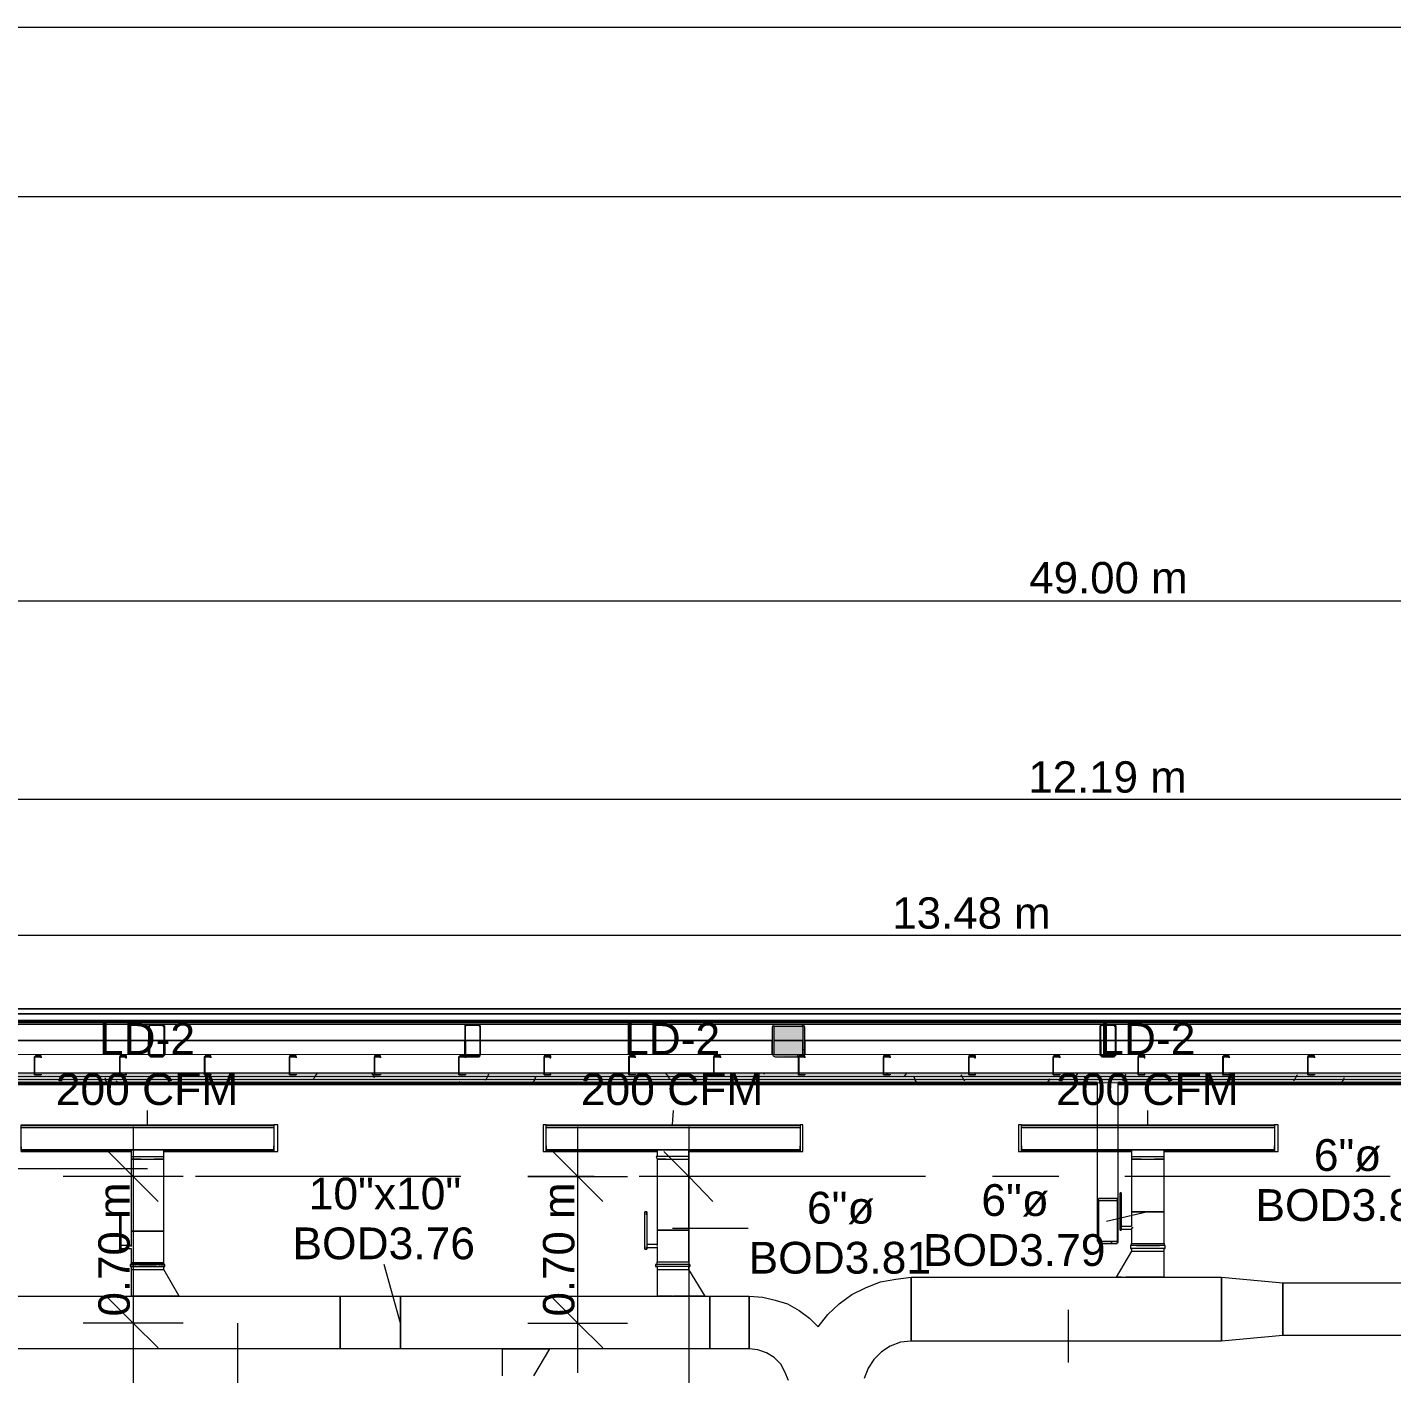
# Model space of a CAD drawing. Header units: metres. Extents: x -2 to 237, y -8 to 52.
# Drawn here: x 26.19 to 32.71, y 45.7 to 52.14 of the extents above; entities that cross this region are included whole.
import ezdxf

# ---------------------------------------------------------------- set-up
doc = ezdxf.new("R2010")
doc.units = ezdxf.units.M
doc.layers.add('HVAC - Ductos', color=5, linetype='Continuous', lineweight=0)
doc.layers.add('PDF4_Text', color=7, linetype='Continuous', lineweight=0)
doc.layers.add('PDF4_Geometry', color=7, linetype='Continuous', lineweight=0, true_color=0xaaaaaa)
doc.layers.add('PDF4_Solid Fills', color=7, linetype='Continuous', lineweight=0, true_color=0xffffff)
doc.styles.add('PDF Helvetica', font='')
doc.styles.get('PDF Helvetica').set_extended_font_data('Helvetica')

msp = doc.modelspace()

# ---------------------------------------------------------------- hatches: boundary and pattern name
at = {"layer": 'PDF4_Solid Fills', "lineweight": 0, "transparency": 33554559}
h = msp.add_hatch(color=256, dxfattribs=at)
h.paths.add_polyline_path([(26.7789, 47.2172), (26.8385, 47.2126), (26.8385, 47.2172)])
h.paths.add_polyline_path([(26.7743, 47.2217), (26.7789, 47.2172), (26.7789, 47.2217)])
h.paths.add_polyline_path([(26.7743, 47.3638), (26.7698, 47.3638), (26.7698, 47.2217)])
h.paths.add_polyline_path([(26.8431, 47.2217), (26.8385, 47.2217), (26.8431, 47.2172)])
h.paths.add_polyline_path([(26.7743, 47.3684), (26.8385, 47.3638), (26.8431, 47.3592), (26.8431, 47.2217), (26.8477, 47.3632), (26.8477, 47.3638), (26.8431, 47.3684)])
h = msp.add_hatch(color=256, dxfattribs=at)
h.paths.add_polyline_path([(28.3504, 47.2217), (28.355, 47.2172), (28.355, 47.2217)])
h.paths.add_polyline_path([(28.2909, 47.2172), (28.3504, 47.2126), (28.3504, 47.2172)])
h.paths.add_polyline_path([(28.2863, 47.2217), (28.2909, 47.2172), (28.2909, 47.2217)])
h.paths.add_polyline_path([(28.355, 47.3592), (28.355, 47.3684), (28.2817, 47.3684), (28.2817, 47.2217), (28.2863, 47.3638), (28.3504, 47.3638)])
for points in [[(29.9082, 47.3638), (29.9036, 47.3684), (29.757, 47.3684), (29.7524, 47.3592), (29.7524, 47.2263), (29.757, 47.2263), (29.757, 47.2172), (29.7662, 47.2172), (29.8853, 47.2126), (29.8853, 47.2172), (29.9036, 47.2217)], [(4.613, 47.121), (56.1701, 47.121), (56.3746, 47.1164), (56.3763, 47.1164), (56.3763, 47.1347), (18.1105, 47.1393), (4.613, 47.1393)], [(4.613, 47.1072), (56.1701, 47.1072), (56.3759, 47.1026), (56.3763, 47.1026), (56.3763, 47.121), (4.613, 47.121)], [(56.1701, 47.0889), (56.3763, 47.0843), (56.3763, 47.1072), (4.613, 47.1072), (4.613, 47.0889)]]:
    msp.add_hatch(color=256, dxfattribs=at).paths.add_polyline_path(points)
h = msp.add_hatch(color=256, dxfattribs=at)
h.paths.add_polyline_path([(31.3285, 47.2172), (31.388, 47.2126), (31.388, 47.2172)])
h.paths.add_polyline_path([(31.324, 47.2217), (31.3285, 47.2172), (31.3285, 47.2217)])
h.paths.add_polyline_path([(31.324, 47.3638), (31.3194, 47.3638), (31.3194, 47.2217)])
h.paths.add_polyline_path([(31.3926, 47.2217), (31.388, 47.2217), (31.3926, 47.2172)])
h.paths.add_polyline_path([(31.324, 47.3684), (31.388, 47.3638), (31.3926, 47.3592), (31.3926, 47.2217), (31.3972, 47.3638), (31.3926, 47.3684)])
h = msp.add_hatch(color=256, dxfattribs=at)
h.paths.add_polyline_path([(27.0676, 47.2126), (27.0676, 47.2172), (27.0401, 47.2172)])
h.paths.add_polyline_path([(27.0401, 47.2126), (27.0355, 47.2126), (27.0355, 47.1256), (27.0355, 47.1256)])
h = msp.add_hatch(color=256, dxfattribs=at)
h.paths.add_polyline_path([(29.0972, 47.2126), (29.0972, 47.2172), (29.0697, 47.2172)])
h.paths.add_polyline_path([(29.0697, 47.2126), (29.0652, 47.2126), (29.0652, 47.1256), (29.0652, 47.1256)])
h = msp.add_hatch(color=256, dxfattribs=at)
h.paths.add_polyline_path([(29.9082, 47.2126), (29.9082, 47.2172), (29.8853, 47.2172)])
h.paths.add_polyline_path([(29.8807, 47.2126), (29.8761, 47.2126), (29.8761, 47.1256), (29.8761, 47.1256)])
h = msp.add_hatch(color=256, dxfattribs=at)
h.paths.add_polyline_path([(31.9378, 47.2126), (31.9378, 47.2172), (31.9104, 47.2172)])
h.paths.add_polyline_path([(31.9104, 47.2126), (31.9058, 47.2126), (31.9058, 47.1256), (31.9058, 47.1256)])
h = msp.add_hatch(color=256, dxfattribs=at)
h.paths.add_polyline_path([(31.4018, 46.5253), (31.4064, 46.5208), (31.4064, 46.5253)])
h.paths.add_polyline_path([(31.3148, 46.5208), (31.3148, 46.5345), (31.3102, 46.5345), (31.3056, 46.5253)])
h.paths.add_polyline_path([(31.3148, 46.3238), (31.4018, 46.3192), (31.4018, 46.3238), (31.4064, 46.3284), (31.3194, 46.3284)])
h.paths.add_polyline_path([(31.3102, 46.3284), (31.3148, 46.3238), (31.3148, 46.3284)])
h.paths.add_polyline_path([(31.3148, 46.5162), (31.3056, 46.5162), (31.3056, 46.333), (31.3148, 46.333)])
h.paths.add_polyline_path([(31.4018, 46.5162), (31.4018, 46.333), (31.4064, 46.5162)])
h.paths.add_polyline_path([(31.3972, 46.5299), (31.4064, 46.5345), (31.3194, 46.5345), (31.3194, 46.5253)])

# ---------------------------------------------------------------- linework, layer by layer
at = {"layer": 'HVAC - Ductos', "color": 252, "lineweight": 0, "true_color": 0x939598}
for points in [[(6.6289, 49.3935), (56.0876, 49.3935)], [(6.6289, 48.445), (16.0625, 48.445), (25.2579, 48.445), (37.4404, 48.445), (46.6541, 48.445), (56.0876, 48.445)], [(6.6289, 47.7945), (8.1775, 47.7945), (16.0625, 47.7945), (17.5745, 47.7945), (19.4071, 47.7945), (21.7666, 47.7945), (23.9658, 47.7945), (37.4404, 47.7945), (40.9637, 47.7945), (43.1582, 47.7945), (45.3574, 47.7945), (46.6541, 47.7945), (47.8727, 47.7945), (49.9986, 47.7945), (52.3582, 47.7945), (54.5528, 47.7945), (56.0876, 47.7945)]]:
    msp.add_lwpolyline(points, dxfattribs=at)
at = {"layer": 'HVAC - Ductos', "lineweight": 0}
for points in [[(26.7652, 46.6765), (25.9038, 46.6765), (25.6885, 47.208)], [(26.7652, 46.8873), (26.7652, 46.956)], [(29.2759, 46.8873), (29.2805, 46.956)], [(31.5484, 46.8873), (31.5484, 46.956)], [(26.1604, 46.8552), (26.1604, 46.8644), (26.1604, 46.8828), (26.1604, 46.8873), (27.3699, 46.8873), (27.3699, 46.8828), (27.3699, 46.8644), (27.3699, 46.8552)], [(27.3699, 46.8828), (26.1604, 46.8828)], [(26.6965, 46.8782), (26.6965, 45.9389), (26.6965, 43.2861)], [(27.3699, 46.869), (27.3699, 46.8644), (27.3699, 46.8598)], [(28.6712, 46.8552), (28.6712, 46.8644), (28.6712, 46.8828), (28.6712, 46.8873), (29.8853, 46.8873), (29.8853, 46.8828), (29.8853, 46.8644), (29.8853, 46.8552)], [(29.8853, 46.8828), (28.6712, 46.8828)], [(28.6712, 46.8598), (28.6712, 46.8644), (28.6712, 46.869)], [(28.8223, 45.7007), (28.8223, 46.8782)], [(29.3538, 46.8782), (29.3538, 43.2861)], [(29.8853, 46.869), (29.8853, 46.8644), (29.8853, 46.8598)], [(30.9436, 46.8552), (30.9436, 46.8644), (30.9436, 46.8828), (30.9436, 46.8873), (32.1532, 46.8873), (32.1532, 46.8828), (32.1532, 46.8644), (32.1532, 46.8552)], [(32.1532, 46.8828), (30.9436, 46.8828)], [(30.9436, 46.8598), (30.9436, 46.8644), (30.9436, 46.869)], [(32.1532, 46.869), (32.1532, 46.8644), (32.1532, 46.8598)], [(26.1604, 46.782), (26.1604, 46.759), (26.1604, 46.7636), (26.6873, 46.7636)], [(27.3699, 46.782), (27.3699, 46.759), (27.3699, 46.7636), (26.8431, 46.7636)], [(27.3699, 46.8323), (27.3699, 46.8232)], [(27.3699, 46.8186), (27.3699, 46.814)], [(27.3699, 46.7728), (27.3699, 46.7774), (27.3699, 46.7866), (27.3699, 46.782), (27.3699, 46.7774)], [(28.6712, 46.8232), (28.6712, 46.8323)], [(28.6712, 46.814), (28.6712, 46.8186)], [(28.6712, 46.7728), (28.6712, 46.7774), (28.6712, 46.7866), (28.6712, 46.782), (28.6712, 46.7774)], [(28.6712, 46.782), (28.6712, 46.759), (28.6712, 46.7636), (29.2026, 46.7636)], [(29.8853, 46.782), (29.8853, 46.759), (29.8853, 46.7636), (29.3538, 46.7636)], [(29.8853, 46.8323), (29.8853, 46.8232)], [(29.8853, 46.8186), (29.8853, 46.814)], [(29.8853, 46.7728), (29.8853, 46.7774), (29.8853, 46.7866), (29.8853, 46.782), (29.8853, 46.7774)], [(30.9436, 46.8232), (30.9436, 46.8323)], [(30.9436, 46.814), (30.9436, 46.8186)], [(30.9436, 46.7728), (30.9436, 46.7774), (30.9436, 46.7866), (30.9436, 46.782), (30.9436, 46.7774)], [(30.9436, 46.782), (30.9436, 46.759), (30.9436, 46.7636), (31.4705, 46.7636)], [(32.1532, 46.782), (32.1532, 46.759), (32.1532, 46.7636), (31.6263, 46.7636)], [(32.1532, 46.8323), (32.1532, 46.8232)], [(32.1532, 46.8186), (32.1532, 46.814)], [(32.1532, 46.7728), (32.1532, 46.7774), (32.1532, 46.7866), (32.1532, 46.782), (32.1532, 46.7774)], [(26.1604, 46.759), (26.6873, 46.759)], [(26.8156, 46.5208), (26.6965, 46.6399), (26.5774, 46.759)], [(26.7331, 46.7224), (26.7285, 46.7224), (26.7102, 46.7224), (26.701, 46.7224), (26.6965, 46.7224), (26.6919, 46.7224), (26.6873, 46.7224), (26.6965, 46.7224), (26.7102, 46.7224), (26.7377, 46.7224), (26.7652, 46.7224), (26.7927, 46.7224), (26.8201, 46.7224), (26.8339, 46.7224), (26.8431, 46.7224), (26.8431, 46.7361), (26.8431, 46.7682), (26.8385, 46.7682), (26.8293, 46.7682), (26.8201, 46.7682), (26.8019, 46.7682), (26.7835, 46.7682), (26.7652, 46.7682), (26.7469, 46.7682), (26.7285, 46.7682), (26.7102, 46.7682), (26.701, 46.7682), (26.6919, 46.7682), (26.6873, 46.7682), (26.6873, 46.7361), (26.6873, 46.7224), (26.6873, 46.3788), (26.6919, 46.3788), (26.701, 46.3788), (26.7102, 46.3788), (26.7285, 46.3788), (26.7469, 46.3788), (26.7652, 46.3788), (26.7835, 46.3788), (26.8019, 46.3788), (26.8201, 46.3788), (26.8293, 46.3788), (26.8385, 46.3788), (26.8431, 46.3788), (26.8431, 46.7224), (26.8385, 46.7224), (26.8339, 46.7224), (26.8293, 46.7224), (26.8201, 46.7224), (26.8019, 46.7224), (26.7973, 46.7224)], [(26.6873, 46.7361), (26.6919, 46.7361), (26.7102, 46.7361), (26.7377, 46.7361), (26.7652, 46.7361), (26.7973, 46.7361), (26.8201, 46.7361), (26.8385, 46.7361), (26.8431, 46.7361)], [(26.7377, 46.7224), (26.7469, 46.7224), (26.7652, 46.7224), (26.7835, 46.7224), (26.7927, 46.7224)], [(26.8431, 46.759), (27.3699, 46.759)], [(28.6712, 46.759), (29.2026, 46.759)], [(28.7032, 46.759), (28.8223, 46.6399), (28.9415, 46.5208)], [(29.3538, 46.7361), (29.3492, 46.7361), (29.3309, 46.7361), (29.308, 46.7361), (29.2759, 46.7361), (29.2484, 46.7361), (29.221, 46.7361), (29.2072, 46.7361), (29.198, 46.7361), (29.2026, 46.7224), (29.2072, 46.7224), (29.2256, 46.7224), (29.2484, 46.7224), (29.2759, 46.7224)], [(29.2759, 46.7682), (29.2576, 46.7682), (29.2393, 46.7682), (29.2256, 46.7682), (29.2118, 46.7682), (29.2026, 46.7682), (29.2026, 46.7361)], [(29.2438, 46.7224), (29.2393, 46.7224), (29.2256, 46.7224), (29.2118, 46.7224), (29.2072, 46.7224), (29.2026, 46.7224), (29.2026, 46.3833), (29.2118, 46.3833), (29.2256, 46.3833), (29.2393, 46.3833), (29.2576, 46.3833), (29.2759, 46.3833), (29.2988, 46.3833), (29.3172, 46.3833), (29.3309, 46.3833), (29.3446, 46.3833), (29.3492, 46.3833), (29.3538, 46.3833), (29.3538, 46.7224), (29.3492, 46.7224)], [(29.4683, 46.5208), (29.3538, 46.6399), (29.2347, 46.759)], [(29.253, 46.7224), (29.2576, 46.7224), (29.2759, 46.7224), (29.2988, 46.7224), (29.3034, 46.7224)], [(29.2805, 46.7224), (29.308, 46.7224), (29.3309, 46.7224), (29.3492, 46.7224), (29.3538, 46.7224), (29.3538, 46.7361), (29.3538, 46.7682), (29.3492, 46.7682), (29.3446, 46.7682), (29.3309, 46.7682), (29.3172, 46.7682), (29.2988, 46.7682), (29.2805, 46.7682)], [(29.2988, 46.7361), (29.2805, 46.7361)], [(29.308, 46.7224), (29.3172, 46.7224), (29.3309, 46.7224), (29.3446, 46.7224)], [(29.3538, 46.759), (29.8853, 46.759)], [(30.9436, 46.759), (31.4705, 46.759)], [(31.5163, 46.7224), (31.5118, 46.7224), (31.4934, 46.7224), (31.4843, 46.7224), (31.4797, 46.7224), (31.4751, 46.7224), (31.4705, 46.7224), (31.4797, 46.7224), (31.4934, 46.7224), (31.5209, 46.7224), (31.5484, 46.7224), (31.5759, 46.7224), (31.6034, 46.7224), (31.6171, 46.7224), (31.6263, 46.7224), (31.6263, 46.7361), (31.6263, 46.7682), (31.6217, 46.7682), (31.6125, 46.7682), (31.6034, 46.7682), (31.5851, 46.7682), (31.5667, 46.7682), (31.5484, 46.7682), (31.5301, 46.7682), (31.5118, 46.7682), (31.4934, 46.7682), (31.4843, 46.7682), (31.4751, 46.7682), (31.4705, 46.7682), (31.4705, 46.7361), (31.4705, 46.7224), (31.4705, 46.4704), (31.4751, 46.4704), (31.4843, 46.4704), (31.4934, 46.4704), (31.5118, 46.4704), (31.5301, 46.4704), (31.5484, 46.4704), (31.5667, 46.4704), (31.5851, 46.4704), (31.6034, 46.4704), (31.6125, 46.4704), (31.6217, 46.4704), (31.6263, 46.4704), (31.6263, 46.7224), (31.6217, 46.7224), (31.6171, 46.7224), (31.6125, 46.7224), (31.6034, 46.7224), (31.5851, 46.7224), (31.5805, 46.7224)], [(31.4705, 46.7361), (31.4751, 46.7361), (31.4934, 46.7361), (31.5209, 46.7361), (31.5484, 46.7361), (31.5805, 46.7361), (31.6034, 46.7361), (31.6217, 46.7361), (31.6263, 46.7361)], [(31.5209, 46.7224), (31.5301, 46.7224), (31.5484, 46.7224), (31.5667, 46.7224), (31.5759, 46.7224)], [(31.6263, 46.759), (32.1532, 46.759)], [(26.9348, 46.6399), (26.6965, 46.6399), (26.4582, 46.6399)], [(28.5841, 46.6399), (28.8223, 46.6399), (29.0606, 46.6399)], [(29.5875, 46.6399), (29.3538, 46.6399), (29.1156, 46.6399)], [(31.4201, 46.562), (31.4156, 46.562)], [(31.4156, 46.397), (31.4156, 46.3925), (31.4156, 46.3879), (31.4156, 46.3833), (31.4156, 46.3879), (31.4156, 46.3925), (31.4156, 46.397), (31.4156, 46.5483)], [(31.4201, 46.5483), (31.4201, 46.397), (31.4201, 46.3925), (31.4201, 46.3879), (31.4201, 46.3833), (31.4201, 46.3879), (31.4201, 46.3925)], [(26.6369, 46.4658), (26.6323, 46.4658)], [(29.1522, 46.4704), (29.1431, 46.4704)], [(29.1431, 46.3054), (29.1431, 46.3008), (29.1431, 46.2963), (29.1431, 46.2917), (29.1431, 46.2963), (29.1431, 46.3008), (29.1431, 46.3054), (29.1431, 46.4566)], [(29.1522, 46.4566), (29.1522, 46.3054), (29.1522, 46.3008), (29.1522, 46.2963), (29.1522, 46.2917), (29.1522, 46.2963), (29.1522, 46.3008)], [(31.5484, 46.4704), (31.3514, 46.4246)], [(31.4201, 46.397), (31.4201, 46.3925), (31.4201, 46.3879), (31.4705, 46.3879), (31.4705, 46.3192), (31.4751, 46.3192), (31.4843, 46.3192), (31.4934, 46.3192), (31.5118, 46.3192), (31.5301, 46.3192), (31.5484, 46.3192), (31.5667, 46.3192), (31.5851, 46.3192), (31.6034, 46.3192), (31.6125, 46.3192), (31.6217, 46.3192), (31.6263, 46.3192), (31.6263, 46.31), (31.6217, 46.31), (31.6125, 46.31), (31.6034, 46.31), (31.5851, 46.31), (31.5667, 46.31), (31.5484, 46.31), (31.5301, 46.31), (31.5118, 46.31), (31.4934, 46.31), (31.4843, 46.31), (31.4751, 46.31), (31.4705, 46.31), (31.4705, 46.3192), (31.4751, 46.3192), (31.4843, 46.3192), (31.4934, 46.3192), (31.5118, 46.3192), (31.5301, 46.3192), (31.5484, 46.3192), (31.5667, 46.3192), (31.5851, 46.3192), (31.6034, 46.3192), (31.6125, 46.3192), (31.6217, 46.3192), (31.6263, 46.3192), (31.6263, 46.4704), (31.6217, 46.4704), (31.6125, 46.4704), (31.6034, 46.4704), (31.5851, 46.4704), (31.5667, 46.4704), (31.5484, 46.4704), (31.5301, 46.4704), (31.5118, 46.4704), (31.4934, 46.4704), (31.4843, 46.4704), (31.4751, 46.4704), (31.4705, 46.4704), (31.4705, 46.4016), (31.4201, 46.4016)], [(26.6323, 46.3008), (26.6323, 46.2963), (26.6323, 46.2917), (26.6323, 46.2871), (26.6323, 46.2917), (26.6323, 46.2963), (26.6323, 46.3008), (26.6323, 46.452)], [(26.6369, 46.452), (26.6369, 46.3008), (26.6369, 46.2963), (26.6369, 46.2917), (26.6369, 46.2871), (26.6369, 46.2917), (26.6369, 46.2963)], [(29.2759, 46.3925), (29.6379, 46.3925)], [(31.4751, 46.397), (31.4751, 46.3925), (31.4705, 46.3925), (31.4705, 46.3879)], [(26.8431, 46.2184), (26.8431, 46.2276), (26.8385, 46.2276), (26.8431, 46.2276), (26.8385, 46.2276), (26.8293, 46.2276), (26.8201, 46.2276), (26.8019, 46.2276), (26.7835, 46.2276), (26.7652, 46.2276), (26.7469, 46.2276), (26.7285, 46.2276), (26.7102, 46.2276), (26.701, 46.2276), (26.6919, 46.2276), (26.6873, 46.2276), (26.6919, 46.2276), (26.6873, 46.2276), (26.6919, 46.2276), (26.701, 46.2276), (26.7102, 46.2276), (26.7285, 46.2276), (26.7469, 46.2276), (26.7652, 46.2276), (26.7835, 46.2276), (26.8019, 46.2276), (26.8201, 46.2276), (26.8293, 46.2276), (26.8385, 46.2276), (26.8431, 46.2276), (26.8431, 46.3788), (26.8385, 46.3788), (26.8293, 46.3788), (26.8201, 46.3788), (26.8019, 46.3788), (26.7835, 46.3788), (26.7652, 46.3788), (26.7469, 46.3788), (26.7285, 46.3788), (26.7102, 46.3788), (26.701, 46.3788), (26.6919, 46.3788), (26.6873, 46.3788), (26.6873, 46.31), (26.6369, 46.31)], [(29.3584, 46.2184), (29.3492, 46.2184), (29.3355, 46.2184), (29.3172, 46.2184), (29.2988, 46.2184), (29.2759, 46.2184), (29.2576, 46.2184), (29.2347, 46.2184), (29.221, 46.2184), (29.2072, 46.2184), (29.198, 46.2184), (29.1934, 46.2184), (29.198, 46.2184), (29.2026, 46.2184), (29.2026, 46.2322), (29.2118, 46.2322), (29.2256, 46.2322), (29.2393, 46.2322), (29.2576, 46.2322), (29.2759, 46.2322), (29.2988, 46.2322), (29.3172, 46.2322), (29.3309, 46.2322), (29.3446, 46.2322), (29.3492, 46.2322), (29.3538, 46.2322), (29.3538, 46.3833), (29.3492, 46.3833), (29.3446, 46.3833), (29.3309, 46.3833), (29.3172, 46.3833), (29.2988, 46.3833), (29.2759, 46.3833), (29.2576, 46.3833), (29.2393, 46.3833), (29.2256, 46.3833), (29.2118, 46.3833), (29.2026, 46.3833), (29.2026, 46.3146), (29.1522, 46.3146)], [(31.4156, 46.3833), (31.4201, 46.3833)], [(26.6323, 46.2871), (26.6323, 46.2917), (26.6323, 46.2871)], [(26.6323, 46.2871), (26.6369, 46.2871)], [(26.6369, 46.3008), (26.6369, 46.2963), (26.6873, 46.2963), (26.6873, 46.2276), (26.6873, 46.2184), (26.6919, 46.2184), (26.6873, 46.2184), (26.6827, 46.2184), (26.6873, 46.2184), (26.6919, 46.2184), (26.7056, 46.2184), (26.724, 46.2184), (26.7423, 46.2184), (26.7652, 46.2184), (26.7881, 46.2184), (26.8065, 46.2184), (26.8247, 46.2184), (26.8385, 46.2184), (26.8431, 46.2184), (26.8477, 46.2184)], [(26.6369, 46.2871), (26.6369, 46.2917), (26.6369, 46.2871)], [(26.6873, 46.3054), (26.6873, 46.31), (26.6873, 46.3054)], [(26.6873, 46.3054), (26.6873, 46.31), (26.6873, 46.3054)], [(29.1431, 46.2917), (29.1431, 46.2963), (29.1431, 46.2917)], [(29.1431, 46.2917), (29.1522, 46.2917)], [(29.1522, 46.3054), (29.1522, 46.3008), (29.2026, 46.3008), (29.2026, 46.2322), (29.2118, 46.2322), (29.2256, 46.2322), (29.2393, 46.2322), (29.2576, 46.2322), (29.2759, 46.2322), (29.2988, 46.2322), (29.3172, 46.2322), (29.3309, 46.2322), (29.3446, 46.2322), (29.3492, 46.2322), (29.3538, 46.2322), (29.3538, 46.2184), (29.3492, 46.2184), (29.3446, 46.2184), (29.3309, 46.2184), (29.3172, 46.2184), (29.2988, 46.2184), (29.2805, 46.2184)], [(29.1522, 46.2917), (29.1522, 46.2963), (29.1522, 46.2917)], [(29.2026, 46.31), (29.2026, 46.3146), (29.2026, 46.31)], [(29.2026, 46.31), (29.2026, 46.3146), (29.2026, 46.31)], [(29.2026, 46.3054), (29.2026, 46.3008)], [(31.4705, 46.2825), (31.3972, 46.1588), (31.4018, 46.1588), (31.4201, 46.1588), (31.4018, 46.1588), (31.3972, 46.1588)], [(31.6263, 46.1588), (31.6171, 46.1588), (31.6034, 46.1588), (31.5759, 46.1588), (31.5484, 46.1588), (31.4705, 46.1588), (31.443, 46.1588), (31.4705, 46.1588), (31.5484, 46.1588), (31.5759, 46.1588), (31.6034, 46.1588), (31.6171, 46.1588), (31.6263, 46.1588), (31.6263, 46.2825)], [(31.6263, 46.31), (31.6309, 46.31), (31.6263, 46.31), (31.6217, 46.31), (31.608, 46.31), (31.5897, 46.31), (31.5713, 46.31), (31.5484, 46.31), (31.5255, 46.31), (31.5072, 46.31), (31.4889, 46.31), (31.4751, 46.31), (31.4705, 46.31), (31.466, 46.31), (31.466, 46.2963), (31.4705, 46.2963)], [(31.4705, 46.31), (31.466, 46.31)], [(31.6263, 46.2963), (31.6309, 46.2963), (31.6263, 46.2963), (31.6217, 46.2963), (31.608, 46.2963), (31.5897, 46.2963), (31.5713, 46.2963), (31.5484, 46.2963), (31.5255, 46.2963), (31.5072, 46.2963), (31.4889, 46.2963), (31.4751, 46.2963), (31.4705, 46.2963), (31.466, 46.2963)], [(31.4843, 46.2963), (31.4751, 46.2963), (31.4705, 46.2963), (31.4705, 46.2825), (31.4751, 46.2825), (31.4843, 46.2825), (31.4934, 46.2825), (31.5118, 46.2825), (31.5301, 46.2825), (31.5484, 46.2825), (31.5667, 46.2825), (31.5851, 46.2825), (31.6034, 46.2825), (31.6125, 46.2825), (31.6217, 46.2825), (31.6263, 46.2825), (31.6263, 46.2963), (31.6217, 46.2963), (31.6125, 46.2963)], [(31.5026, 46.2963), (31.4934, 46.2963), (31.4889, 46.2963)], [(31.4934, 46.31), (31.5118, 46.31), (31.5301, 46.31), (31.5484, 46.31), (31.5667, 46.31), (31.5851, 46.31), (31.6034, 46.31)], [(31.5897, 46.2963), (31.5851, 46.2963), (31.5667, 46.2963), (31.5484, 46.2963), (31.5301, 46.2963), (31.5118, 46.2963), (31.5072, 46.2963)], [(31.5163, 46.2825), (31.5209, 46.2825)], [(31.5759, 46.2825), (31.5805, 46.2825)], [(31.608, 46.2963), (31.6034, 46.2963)], [(31.6309, 46.2963), (31.6309, 46.31)], [(26.6873, 46.2092), (26.6827, 46.2092), (26.6873, 46.2092), (26.6919, 46.2092), (26.7056, 46.2092), (26.724, 46.2092), (26.7423, 46.2092), (26.7652, 46.2092), (26.7881, 46.2092), (26.8065, 46.2092), (26.8247, 46.2092), (26.8385, 46.2092), (26.8431, 46.2092), (26.8477, 46.2092), (26.8477, 46.2184), (26.8431, 46.2184), (26.8385, 46.2184), (26.8431, 46.2184), (26.8385, 46.2184), (26.8293, 46.2184), (26.8201, 46.2184), (26.8019, 46.2184), (26.7835, 46.2184), (26.7652, 46.2184), (26.7469, 46.2184), (26.7285, 46.2184), (26.7102, 46.2184), (26.701, 46.2184), (26.6919, 46.2184), (26.6873, 46.2184)], [(26.6827, 46.2184), (26.6827, 46.2092)], [(26.701, 46.2092), (26.6919, 46.2092), (26.6873, 46.2092), (26.6873, 46.1955), (26.6919, 46.1955), (26.701, 46.1955), (26.7102, 46.1955), (26.7285, 46.1955), (26.7469, 46.1955), (26.7652, 46.1955), (26.7835, 46.1955), (26.8019, 46.1955), (26.8201, 46.1955), (26.8293, 46.1955), (26.8385, 46.1955), (26.8431, 46.1955), (26.8431, 46.2092), (26.8385, 46.2092), (26.8293, 46.2092)], [(26.6873, 46.1955), (26.6873, 46.0672), (26.6965, 46.0672), (26.7102, 46.0672), (26.7377, 46.0672), (26.7652, 46.0672), (26.8431, 46.0672), (26.8705, 46.0672), (26.8935, 46.0672), (26.9118, 46.0672), (26.9164, 46.0672), (26.8431, 46.1955)], [(26.7102, 46.2092), (26.7056, 46.2092)], [(26.8065, 46.2092), (26.8019, 46.2092), (26.7835, 46.2092), (26.7652, 46.2092), (26.7469, 46.2092), (26.7285, 46.2092), (26.724, 46.2092)], [(26.7331, 46.1955), (26.7377, 46.1955)], [(26.7927, 46.1955), (26.7973, 46.1955)], [(26.8247, 46.2092), (26.8201, 46.2092)], [(26.8431, 46.2092), (26.8477, 46.2092)], [(27.9747, 45.9389), (27.8969, 46.2184)], [(29.3538, 46.2184), (29.3584, 46.2184), (29.3584, 46.2092), (29.3492, 46.2092), (29.3355, 46.2092), (29.3172, 46.2092), (29.2988, 46.2092), (29.2759, 46.2092), (29.2576, 46.2092), (29.2347, 46.2092), (29.221, 46.2092), (29.2072, 46.2092), (29.198, 46.2092), (29.1934, 46.2092), (29.198, 46.2092), (29.2026, 46.2092), (29.2026, 46.1955), (29.2118, 46.1955), (29.2256, 46.1955), (29.2393, 46.1955), (29.2576, 46.1955), (29.2759, 46.1955), (29.2988, 46.1955), (29.3172, 46.1955), (29.3309, 46.1955), (29.3446, 46.1955), (29.3492, 46.1955), (29.3538, 46.1955), (29.3538, 46.2092), (29.3492, 46.2092), (29.3446, 46.2092)], [(29.1934, 46.2184), (29.1934, 46.2092)], [(29.2026, 46.1955), (29.2026, 46.0672), (29.2072, 46.0672), (29.2256, 46.0672), (29.2484, 46.0672), (29.2759, 46.0672), (29.2484, 46.0672), (29.2256, 46.0672), (29.2072, 46.0672), (29.2026, 46.0672)], [(29.2759, 46.2184), (29.2576, 46.2184), (29.2393, 46.2184), (29.2256, 46.2184), (29.2118, 46.2184), (29.2072, 46.2184)], [(29.2118, 46.2092), (29.2072, 46.2092)], [(29.2256, 46.2092), (29.221, 46.2092)], [(29.2759, 46.2092), (29.2576, 46.2092), (29.2393, 46.2092), (29.2347, 46.2092)], [(29.2438, 46.1955), (29.2484, 46.1955), (29.253, 46.1955)], [(29.3172, 46.2092), (29.2988, 46.2092), (29.2805, 46.2092)], [(29.4317, 46.0672), (29.4225, 46.0672), (29.4088, 46.0672), (29.3813, 46.0672), (29.3538, 46.0672), (29.2805, 46.0672), (29.3538, 46.0672), (29.3813, 46.0672), (29.4088, 46.0672), (29.4225, 46.0672), (29.4317, 46.0672), (29.3538, 46.1955)], [(29.3034, 46.1955), (29.308, 46.1955)], [(29.3355, 46.2092), (29.3309, 46.2092)], [(29.3538, 46.2092), (29.3584, 46.2092)], [(29.8303, 45.664), (29.812, 45.7052), (29.7936, 45.7419), (29.7616, 45.774), (29.7249, 45.7969), (29.6837, 45.8106), (29.6425, 45.8152), (29.6425, 46.0672), (29.7066, 46.0626), (29.7662, 46.0489), (29.8257, 46.0305), (29.8807, 45.9985), (29.9311, 45.9619), (29.9723, 45.9206), (30.0181, 45.9801), (30.0731, 46.0305), (30.1327, 46.0763), (30.2014, 46.1084), (30.2702, 46.1359), (30.3434, 46.1497), (30.4168, 46.1588), (30.4168, 45.8518), (30.3664, 45.8472), (30.316, 45.829), (30.2747, 45.8014), (30.2381, 45.7648), (30.2106, 45.7236), (30.1922, 45.6732)], [(26.9164, 46.0672), (26.9118, 46.0672), (26.8935, 46.0672), (26.8705, 46.0672), (26.8431, 46.0672), (26.7652, 46.0672), (26.7377, 46.0672), (26.7102, 46.0672), (26.6965, 46.0672), (26.6873, 46.0672)], [(26.8156, 45.8198), (26.6965, 45.9389), (26.5774, 46.0581)], [(28.7032, 46.0581), (28.8223, 45.9389), (28.9415, 45.8198)], [(31.1681, 46.003), (31.1681, 45.751)], [(26.9348, 45.9389), (26.6965, 45.9389), (26.4582, 45.9389)], [(27.1959, 45.9389), (27.1959, 45.6365)], [(28.5841, 45.9389), (28.8223, 45.9389), (29.0606, 45.9389)], [(28.6116, 45.687), (28.6895, 45.8152), (28.6849, 45.8152), (28.6666, 45.8152), (28.6436, 45.8152), (28.6116, 45.8152), (28.5383, 45.8152), (28.5062, 45.8152), (28.4833, 45.8152), (28.465, 45.8152), (28.4604, 45.8152), (28.4604, 45.687)], [(28.4604, 45.8152), (28.465, 45.8152), (28.4833, 45.8152), (28.5062, 45.8152), (28.5383, 45.8152), (28.6116, 45.8152), (28.6436, 45.8152), (28.6666, 45.8152), (28.6849, 45.8152), (28.6895, 45.8152)]]:
    msp.add_lwpolyline(points, dxfattribs=at)
for points in [[(26.1604, 46.8736), (27.3699, 46.8736), (27.3699, 46.7682), (26.1604, 46.7682)], [(27.3883, 46.8873), (27.3699, 46.8873), (27.3699, 46.759), (27.3883, 46.759)], [(28.6574, 46.8873), (28.6574, 46.759), (28.6712, 46.759), (28.6712, 46.8873)], [(28.6712, 46.8736), (29.8853, 46.8736), (29.8853, 46.7682), (28.6712, 46.7682)], [(29.899, 46.8873), (29.8853, 46.8873), (29.8853, 46.759), (29.899, 46.759)], [(30.9299, 46.8873), (30.9299, 46.759), (30.9436, 46.759), (30.9436, 46.8873)], [(30.9436, 46.8736), (32.1532, 46.8736), (32.1532, 46.7682), (30.9436, 46.7682)], [(32.1715, 46.8873), (32.1532, 46.8873), (32.1532, 46.759), (32.1715, 46.759)], [(27.3699, 46.7682), (26.1604, 46.7682)], [(29.8853, 46.7682), (28.6712, 46.7682)], [(32.1532, 46.7682), (30.9436, 46.7682)], [(31.4156, 46.5483), (31.4156, 46.5528), (31.4156, 46.5574), (31.4156, 46.562), (31.4156, 46.5574), (31.4156, 46.5528)], [(31.4201, 46.5483), (31.4201, 46.5528), (31.4201, 46.5574), (31.4201, 46.562), (31.4201, 46.5574), (31.4201, 46.5528)], [(26.6323, 46.452), (26.6323, 46.4566), (26.6323, 46.4612), (26.6323, 46.4658), (26.6323, 46.4612), (26.6323, 46.4566)], [(26.6369, 46.452), (26.6369, 46.4566), (26.6369, 46.4612), (26.6369, 46.4658), (26.6369, 46.4612), (26.6369, 46.4566)], [(29.1431, 46.4566), (29.1431, 46.4612), (29.1431, 46.4658), (29.1431, 46.4704), (29.1431, 46.4658), (29.1431, 46.4612)], [(29.1522, 46.4566), (29.1522, 46.4612), (29.1522, 46.4658), (29.1522, 46.4704), (29.1522, 46.4658), (29.1522, 46.4612)], [(31.9012, 45.8518), (30.4168, 45.8518), (30.4168, 46.1588), (31.9012, 46.1588)], [(31.9012, 46.1588), (32.1944, 46.1313), (32.1944, 45.8794), (31.9012, 45.8518)], [(35.9009, 45.8794), (32.1944, 45.8794), (32.1944, 46.1313), (35.9009, 46.1313)], [(25.2303, 46.0672), (27.6861, 46.0672), (27.6861, 45.8152), (25.2303, 45.8152)], [(27.9747, 45.8152), (27.6861, 45.8152), (27.6861, 46.0672), (27.9747, 46.0672)], [(27.9747, 46.0672), (29.4546, 46.0672), (29.4546, 45.8152), (27.9747, 45.8152)], [(29.4546, 46.0672), (29.6425, 46.0672), (29.6425, 45.8152), (29.4546, 45.8152)]]:
    msp.add_lwpolyline(points, close=True, dxfattribs=at)
at = {"layer": 'PDF4_Geometry', "color": 7, "lineweight": 9}
msp.add_lwpolyline([(87.8798, 52.1364), (87.8798, -7.8416), (-2.0899, -7.8416), (-2.0899, 52.1364)], close=True, dxfattribs=at)
msp.add_lwpolyline([(87.4029, 51.3255), (-0.9903, 51.3255), (-0.9903, -7.1774), (87.4029, -7.1774)], dxfattribs=at)
at = {"layer": 'PDF4_Geometry', "lineweight": 0}
for points in [[(25.2579, 47.4417), (26.7835, 47.4417), (28.3093, 47.4417), (26.7835, 47.4417), (25.2579, 47.4417), (23.7276, 47.4417)], [(26.7835, 47.4188), (25.2579, 47.4188)], [(26.7835, 47.3867), (25.2579, 47.3867)], [(26.7835, 47.3775), (25.2579, 47.3775)], [(26.8477, 47.3592), (26.8431, 47.3638), (26.8385, 47.3684), (26.7789, 47.3684), (26.7743, 47.3638), (26.7698, 47.3592), (26.7698, 47.2217), (26.7743, 47.2172), (26.7789, 47.2126), (26.8385, 47.2126), (26.8431, 47.2172), (26.8477, 47.2217)], [(28.3093, 47.4188), (26.7835, 47.4188)], [(28.3093, 47.3867), (26.7835, 47.3867)], [(28.3093, 47.3775), (26.7835, 47.3775)], [(28.3093, 47.3684), (26.7835, 47.3684)], [(28.355, 47.3592), (28.355, 47.3638), (28.3504, 47.3684), (28.2909, 47.3684), (28.2817, 47.3638), (28.2817, 47.3592), (28.2817, 47.2217), (28.2817, 47.2172), (28.2909, 47.2126), (28.3504, 47.2126), (28.355, 47.2172), (28.355, 47.2217)], [(29.8303, 47.4188), (28.3093, 47.4188)], [(29.8303, 47.3867), (28.3093, 47.3867)], [(29.8303, 47.3775), (28.3093, 47.3775)], [(29.8303, 47.3684), (28.3093, 47.3684)], [(31.356, 47.4188), (29.8303, 47.4188)], [(31.356, 47.3867), (29.8303, 47.3867)], [(31.356, 47.3775), (29.8303, 47.3775)], [(31.3285, 47.2126), (31.388, 47.2126), (31.3926, 47.2172), (31.3972, 47.2217), (31.3972, 47.3592), (31.3926, 47.3638), (31.388, 47.3684), (31.3285, 47.3684), (31.324, 47.3638), (31.3194, 47.3592), (31.3194, 47.2217), (31.324, 47.2172)], [(32.8817, 47.4188), (31.356, 47.4188)], [(32.8817, 47.3867), (31.356, 47.3867)], [(32.8817, 47.3775), (31.356, 47.3775)], [(26.7789, 47.3638), (26.8385, 47.3638), (26.8385, 47.3592), (26.8431, 47.3592), (26.8431, 47.2217), (26.8385, 47.2217), (26.8385, 47.2172), (26.7789, 47.2172), (26.7743, 47.2217), (26.7743, 47.3592)], [(28.2909, 47.3638), (28.3504, 47.3638), (28.3504, 47.3592), (28.355, 47.3592), (28.355, 47.2217), (28.3504, 47.2217), (28.3504, 47.2172), (28.2909, 47.2172), (28.2863, 47.2217), (28.2863, 47.3592)], [(29.7662, 47.3592), (29.8944, 47.3592), (29.899, 47.3592), (29.899, 47.3546), (29.899, 47.2263), (29.899, 47.2217), (29.8944, 47.2217), (29.7662, 47.2217), (29.7616, 47.2217), (29.7616, 47.2263), (29.7616, 47.3546), (29.7616, 47.3592)], [(31.3926, 47.2217), (31.388, 47.2217), (31.388, 47.2172), (31.3285, 47.2172), (31.324, 47.2217), (31.324, 47.3592), (31.3285, 47.3638), (31.388, 47.3638), (31.388, 47.3592), (31.3926, 47.3592)], [(25.3403, 47.2905), (26.7698, 47.2905)], [(26.7743, 47.2905), (26.7835, 47.2905), (26.8431, 47.2905), (26.7835, 47.2905)], [(26.8477, 47.2905), (28.2817, 47.2905)], [(28.2863, 47.2905), (28.3093, 47.2905)], [(28.3093, 47.2905), (28.355, 47.2905), (29.7524, 47.2905), (28.355, 47.2905)], [(29.8303, 47.2905), (29.899, 47.2905), (29.8303, 47.2905), (29.7616, 47.2905)], [(29.9082, 47.2905), (31.3194, 47.2905)], [(31.324, 47.2905), (31.356, 47.2905), (31.3926, 47.2905), (31.356, 47.2905)], [(31.3972, 47.2905), (32.8084, 47.2905)], [(26.2567, 47.2172), (26.2291, 47.2172), (26.2245, 47.2126), (26.2245, 47.1255), (26.2291, 47.1255), (26.2567, 47.1255), (26.2567, 47.1301), (26.2567, 47.1255), (26.2291, 47.1255), (26.2245, 47.1255), (26.2245, 47.2126), (26.2291, 47.2126), (26.2567, 47.2126), (26.2567, 47.208)], [(26.6644, 47.2172), (26.6323, 47.2172), (26.6323, 47.2126), (26.6323, 47.1255), (26.6644, 47.1255), (26.6644, 47.1301), (26.6599, 47.1301), (26.6599, 47.1255), (26.6323, 47.1255), (26.6323, 47.2126), (26.6599, 47.2126), (26.6599, 47.208), (26.6644, 47.208)], [(27.0676, 47.2172), (27.0401, 47.2172), (27.0401, 47.2126), (27.0355, 47.2126), (27.0355, 47.1255), (27.0401, 47.1255), (27.0676, 47.1255), (27.0676, 47.1301), (27.0676, 47.1255), (27.0401, 47.1255), (27.0401, 47.2126), (27.0676, 47.2126), (27.0676, 47.208)], [(27.4754, 47.2172), (27.4433, 47.2172), (27.4433, 47.2126), (27.4433, 47.1255), (27.4754, 47.1255), (27.4754, 47.1301), (27.4754, 47.1255), (27.4433, 47.1255), (27.4433, 47.2126), (27.4754, 47.2126), (27.4754, 47.208)], [(27.8785, 47.2172), (27.8511, 47.2172), (27.8511, 47.2126), (27.8511, 47.1255), (27.8785, 47.1255), (27.8785, 47.1301), (27.8785, 47.1255), (27.8511, 47.1255), (27.8511, 47.2126), (27.8785, 47.2126), (27.8785, 47.208)], [(28.2863, 47.2172), (28.2588, 47.2172), (28.2542, 47.2126), (28.2542, 47.1255), (28.2588, 47.1255), (28.2863, 47.1255), (28.2863, 47.1301), (28.2863, 47.1255), (28.2588, 47.1255), (28.2542, 47.1255), (28.2542, 47.2126), (28.2588, 47.2126), (28.2863, 47.2126), (28.2863, 47.208)], [(28.694, 47.2172), (28.662, 47.2172), (28.662, 47.2126), (28.662, 47.1255), (28.694, 47.1255), (28.694, 47.1301), (28.6895, 47.1301), (28.6895, 47.1255), (28.662, 47.1255), (28.662, 47.2126), (28.6895, 47.2126), (28.6895, 47.208), (28.694, 47.208)], [(29.0972, 47.2172), (29.0697, 47.2172), (29.0652, 47.2126), (29.0652, 47.1255), (29.0697, 47.1255), (29.0972, 47.1255), (29.0972, 47.1301), (29.0972, 47.1255), (29.0697, 47.1255), (29.0697, 47.2126), (29.0972, 47.2126), (29.0972, 47.208)], [(29.505, 47.2172), (29.4729, 47.2172), (29.4729, 47.2126), (29.4729, 47.1255), (29.505, 47.1255), (29.505, 47.1301), (29.505, 47.1255), (29.4729, 47.1255), (29.4729, 47.2126), (29.505, 47.2126), (29.505, 47.208)], [(29.9082, 47.2172), (29.8807, 47.2172), (29.8807, 47.2126), (29.8761, 47.2126), (29.8761, 47.1255), (29.8807, 47.1255), (29.9082, 47.1255), (29.9082, 47.1301), (29.9082, 47.1255), (29.8807, 47.1255), (29.8807, 47.2126), (29.9082, 47.2126), (29.9082, 47.208)], [(30.316, 47.2172), (30.2839, 47.2172), (30.2839, 47.2126), (30.2839, 47.1255), (30.316, 47.1255), (30.316, 47.1301), (30.316, 47.1255), (30.2839, 47.1255), (30.2839, 47.2126), (30.316, 47.2126), (30.316, 47.208)], [(30.7237, 47.2172), (30.6917, 47.2172), (30.6917, 47.2126), (30.6917, 47.1255), (30.7237, 47.1255), (30.7237, 47.1301), (30.7191, 47.1301), (30.7191, 47.1255), (30.6917, 47.1255), (30.6917, 47.2126), (30.7191, 47.2126), (30.7191, 47.208), (30.7237, 47.208)], [(31.1269, 47.2172), (31.0994, 47.2172), (31.0949, 47.2126), (31.0949, 47.1255), (31.0994, 47.1255), (31.1269, 47.1255), (31.1269, 47.1301), (31.1269, 47.1255), (31.0994, 47.1255), (31.0949, 47.1255), (31.0949, 47.2126), (31.0994, 47.2126), (31.1269, 47.2126), (31.1269, 47.208)], [(31.5347, 47.2172), (31.5026, 47.2172), (31.5026, 47.2126), (31.5026, 47.1255), (31.5347, 47.1255), (31.5347, 47.1301), (31.5301, 47.1301), (31.5301, 47.1255), (31.5026, 47.1255), (31.5026, 47.2126), (31.5301, 47.2126), (31.5301, 47.208), (31.5347, 47.208)], [(31.9378, 47.2172), (31.9104, 47.2172), (31.9058, 47.2126), (31.9058, 47.1255), (31.9104, 47.1255), (31.9378, 47.1255), (31.9378, 47.1301), (31.9378, 47.1255), (31.9104, 47.1255), (31.9104, 47.2126), (31.9378, 47.2126), (31.9378, 47.208)], [(32.3456, 47.2172), (32.3136, 47.2172), (32.3136, 47.2126), (32.3136, 47.1255), (32.3456, 47.1255), (32.3456, 47.1301), (32.3456, 47.1255), (32.3136, 47.1255), (32.3136, 47.2126), (32.3456, 47.2126), (32.3456, 47.208)], [(31.3056, 47.0843), (25.3632, 47.0843)], [(25.3632, 47.0797), (31.3056, 47.0797)], [(25.3632, 47.0797), (31.3056, 47.0797)], [(31.4064, 47.0797), (37.3533, 47.0751)], [(31.4064, 47.0797), (37.3533, 47.0751)], [(31.3056, 46.3375), (31.3056, 46.333), (31.3102, 46.3284), (31.3102, 46.3238), (31.3148, 46.3192), (31.3194, 46.3192), (31.3972, 46.3192), (31.4018, 46.3192), (31.4018, 46.3238), (31.4064, 46.3238), (31.4064, 46.3284), (31.4064, 46.333), (31.4064, 46.3375), (31.4064, 46.5162), (31.4064, 46.5208), (31.4064, 46.5253), (31.4064, 46.5299), (31.4018, 46.5299), (31.4018, 46.5345), (31.3972, 46.5345), (31.3194, 46.5345), (31.3148, 46.5345), (31.3102, 46.5299), (31.3102, 46.5253), (31.3056, 46.5208), (31.3056, 46.5162)], [(31.4018, 46.3375), (31.4018, 46.333), (31.4018, 46.3284), (31.3972, 46.3284), (31.3194, 46.3284), (31.3148, 46.3284), (31.3148, 46.333), (31.3148, 46.3375), (31.3148, 46.5162), (31.3148, 46.5208), (31.3148, 46.5253), (31.3194, 46.5253), (31.3972, 46.5253), (31.4018, 46.5253), (31.4018, 46.5208), (31.4018, 46.5162)]]:
    msp.add_lwpolyline(points, close=True, dxfattribs=at)
for points in [[(26.8201, 47.4417), (26.7469, 47.4417)], [(28.3459, 47.4417), (28.268, 47.4417)], [(38.989, 47.4417), (37.4541, 47.4417), (35.9285, 47.4417), (34.4073, 47.4417), (32.8817, 47.4417), (31.356, 47.4417), (29.8303, 47.4417), (28.3093, 47.4417), (29.8303, 47.4417), (31.356, 47.4417), (32.8817, 47.4417), (34.4073, 47.4417), (35.9285, 47.4417), (37.4541, 47.4417), (38.989, 47.4417)], [(29.8715, 47.4417), (29.7936, 47.4417)], [(31.3926, 47.4417), (31.3194, 47.4417)], [(25.2762, 47.3684), (25.2579, 47.3684), (26.7835, 47.3684), (25.3357, 47.3684)], [(29.899, 47.2172), (29.9036, 47.2172), (29.9082, 47.2263), (29.9082, 47.3546), (29.9036, 47.3638), (29.8944, 47.3684), (29.7662, 47.3684), (29.757, 47.3638), (29.7524, 47.3546), (29.7524, 47.2263), (29.757, 47.2172), (29.7662, 47.2126), (29.8944, 47.2126)], [(31.3285, 47.3684), (29.8303, 47.3684), (31.356, 47.3684), (32.8817, 47.3684), (31.388, 47.3684)], [(26.8431, 47.3226), (26.8477, 47.3272)], [(28.355, 47.3226), (28.355, 47.3272)], [(29.8944, 47.3592), (29.899, 47.3638)], [(31.3926, 47.3455), (31.3972, 47.35)], [(26.7698, 47.2263), (26.7698, 47.2905)], [(26.7698, 47.2493), (26.7743, 47.2538)], [(26.7743, 47.2905), (26.7743, 47.2263)], [(26.8431, 47.2263), (26.8431, 47.2905)], [(26.8477, 47.2905), (26.8477, 47.2263)], [(28.2817, 47.2263), (28.2817, 47.2905)], [(28.2817, 47.2538), (28.2863, 47.2584)], [(28.2863, 47.2905), (28.2863, 47.2263)], [(28.355, 47.2905), (28.355, 47.2263), (28.355, 47.2905)], [(29.7524, 47.2263), (29.7524, 47.2905)], [(29.757, 47.2217), (29.7616, 47.2263), (29.7616, 47.2905)], [(29.899, 47.2263), (29.899, 47.2905)], [(29.899, 47.2447), (29.9082, 47.2493)], [(29.9082, 47.2905), (29.9082, 47.2263)], [(31.3194, 47.2905), (31.3194, 47.2263)], [(31.3194, 47.2767), (31.324, 47.2813)], [(31.324, 47.2905), (31.324, 47.2263)], [(31.3926, 47.2905), (31.3926, 47.2263), (31.3972, 47.2309)], [(31.3972, 47.2263), (31.3972, 47.2905)], [(4.613, 47.2263), (56.3763, 47.2217)], [(29.8715, 47.2126), (29.8761, 47.2217)], [(31.3789, 47.2126), (31.3834, 47.2172)], [(4.613, 47.121), (56.3763, 47.1164)], [(4.613, 47.1072), (56.3763, 47.1026)], [(27.0355, 47.1347), (26.6323, 47.1347), (26.2245, 47.1347), (25.8214, 47.1347), (25.4136, 47.1347), (25.0105, 47.1347)], [(29.8761, 47.1347), (29.4729, 47.1347), (29.0652, 47.1347), (28.662, 47.1347), (28.2542, 47.1347), (27.8511, 47.1347), (27.4433, 47.1347), (27.0401, 47.1347)], [(31.9058, 47.1347), (31.5026, 47.1347), (31.0949, 47.1347), (30.6917, 47.1347), (30.2839, 47.1347), (29.8807, 47.1347)], [(34.7464, 47.1347), (34.3432, 47.1347), (33.9354, 47.1347), (33.5323, 47.1347), (33.1245, 47.1347), (32.7213, 47.1347), (32.3136, 47.1347), (31.9104, 47.1347)], [(56.3763, 47.0843), (4.613, 47.0889)], [(31.3056, 47.0889), (25.3632, 47.0889), (31.3056, 47.0889), (25.3632, 47.0889), (31.3056, 47.0889), (25.3632, 47.0889), (31.3056, 47.0889), (25.3632, 47.0889), (31.3056, 47.0889), (31.3056, 46.5162)], [(31.4064, 46.5162), (31.4064, 47.0889), (37.3533, 47.0843), (31.4064, 47.0843), (37.3533, 47.0843), (31.4064, 47.0889), (37.3533, 47.0889), (31.4064, 47.0889), (37.3533, 47.0889), (31.4064, 47.0889), (37.3533, 47.0889), (31.4064, 47.0889)], [(26.6781, 46.6399), (26.362, 46.6399)], [(28.2634, 46.6399), (26.9943, 46.6399)], [(28.9002, 46.6399), (28.5841, 46.6399)], [(30.4855, 46.6399), (29.2164, 46.6399)], [(31.1223, 46.6399), (30.8062, 46.6399)], [(32.7076, 46.6399), (31.4385, 46.6399)], [(31.3698, 46.3192), (31.3789, 46.3284)], [(31.4018, 46.3512), (31.4064, 46.3604)]]:
    msp.add_lwpolyline(points, dxfattribs=at)
at = {"layer": 'PDF4_Geometry', "color": 254, "lineweight": 0, "true_color": 0xd2d2d2}
for points in [[(26.2337, 47.2126), (26.2337, 47.2172)], [(27.8602, 47.2126), (27.8648, 47.2172)], [(26.6415, 47.1255), (26.6461, 47.1255)]]:
    msp.add_lwpolyline(points, dxfattribs=at)
at = {"layer": 'PDF4_Geometry', "color": 254, "lineweight": 0, "true_color": 0xeaeaea}
for points in [[(26.5728, 47.0889), (26.5636, 47.1026), (26.5636, 47.1118)], [(27.5762, 47.1347), (27.567, 47.121), (27.5578, 47.1026)], [(27.8511, 47.1118), (27.8465, 47.121), (27.8373, 47.1347)], [(28.3963, 47.1301), (28.3917, 47.121), (28.3825, 47.1026), (28.3779, 47.1026)], [(28.6208, 47.1164), (28.6162, 47.1026), (28.607, 47.0889)], [(28.8957, 47.1301), (28.8911, 47.1347)], [(29.2622, 47.1072), (29.253, 47.121), (29.2438, 47.1347)], [(29.4409, 47.1118), (29.4363, 47.1026), (29.4271, 47.0889)], [(29.7158, 47.1301), (29.7112, 47.1347)], [(30.3068, 47.1255), (30.2976, 47.1347)], [(30.3938, 47.1347), (30.3847, 47.121), (30.3801, 47.1164)], [(30.4442, 47.0889), (30.4351, 47.1026), (30.4305, 47.1164)], [(30.6733, 47.0981), (30.6687, 47.1026), (30.6596, 47.121), (30.655, 47.1255)], [(31.0765, 47.1072), (31.0765, 47.1026), (31.0673, 47.0889)], [(31.214, 47.1347), (31.2048, 47.121), (31.2002, 47.1118)], [(31.2644, 47.0889), (31.2552, 47.1026), (31.246, 47.1164)], [(31.443, 47.1301), (31.4385, 47.121), (31.4293, 47.1026), (31.4293, 47.0981)], [(31.8508, 47.0889), (31.8416, 47.1026), (31.8416, 47.1072)], [(32.2632, 47.1255), (32.2586, 47.121), (32.2494, 47.1026), (32.2448, 47.0981)], [(32.4876, 47.1118), (32.483, 47.1026), (32.4739, 47.0889)], [(26.6186, 47.0981), (26.614, 47.0889)], [(28.2588, 47.0935), (28.2542, 47.0889)], [(29.3905, 47.0889), (29.3813, 47.0981)], [(29.67, 47.0981), (29.6608, 47.0889)], [(30.797, 47.0889), (30.7924, 47.0889)]]:
    msp.add_lwpolyline(points, dxfattribs=at)

# ---------------------------------------------------------------- texts
at = {"layer": 'PDF4_Text', "color": 252, "lineweight": 0, "true_color": 0x939598, "char_height": 0.15002, "attachment_point": 4, "style": 'PDF Helvetica'}
for s, insert in [('49.00 m', (30.9814, 49.5029)), ('12.19 m', (30.9769, 48.5499)), ('13.48 m', (30.3263, 47.8993))]:
    msp.add_mtext(s, dxfattribs=dict(at, insert=insert))
at = {"layer": 'PDF4_Text', "lineweight": 0, "char_height": 0.1519, "attachment_point": 4, "style": 'PDF Helvetica'}
for s, insert in [('LD-2', (26.5325, 47.2997)), ('LD-2', (29.0434, 47.2997)), ('LD-2', (31.3159, 47.2997)), ('200 CFM', (26.3264, 47.0569)), ('200 CFM', (28.8372, 47.0569)), ('200 CFM', (31.1097, 47.0569)), ('6"ø', (32.3422, 46.7408)), ('10"x10"', (27.536, 46.5575)), ('6"ø', (30.7524, 46.5254)), ('6"ø', (29.9185, 46.4888)), ('BOD3.81', (32.0627, 46.5025)), ('BOD3.76', (27.4581, 46.3192)), ('BOD3.81', (29.639, 46.2505)), ('BOD3.79', (30.4729, 46.2872))]:
    msp.add_mtext(s, dxfattribs=dict(at, insert=insert))
at = {"layer": 'PDF4_Text', "lineweight": 0, "char_height": 0.15002, "attachment_point": 4, "rotation": 90, "style": 'PDF Helvetica'}
for insert in [(26.6061, 45.9706), (28.7321, 45.9706)]:
    msp.add_mtext('0.70 m', dxfattribs=dict(at, insert=insert))

doc.saveas('drawing.dxf')
